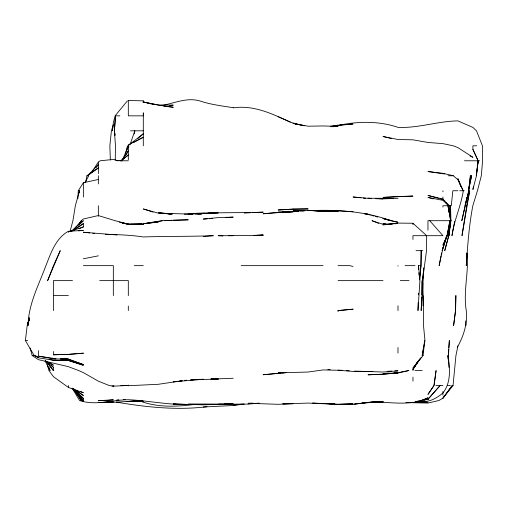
<?xml version="1.0" encoding="UTF-8"?>
<svg xmlns="http://www.w3.org/2000/svg" width="508" height="508" viewBox="0 0 508 508"><rect width="100%" height="100%" fill="white"/><g stroke="black" fill="none" stroke-linecap="round" stroke-linejoin="round"><path stroke-width="0.76" d="M422.98 305.867L423.031 295.618M392.468 224.003L383.007 224.86L397.986 223.095L412.966 223.253L426.676 235.693L426.536 250.673L422.472 280.638L423.24 272.752M115.252 159.995L115.475 145.802L114.389 130.816L115.519 115.837L119.844 115.837M421.894 294.831L422.123 280.638L422.002 295.618L421.157 310.598L421.805 297.193M457.327 347.301C463.607 336.105 467.652 323.583 466.274 310.598C463.055 291.414 468.979 272.288 467.093 253.041M418.135 302.717L417.976 310.598L419.919 280.638L418.509 265.652L420.287 265.652M422.637 283L422.351 295.618L423.793 268.021M466.903 253.041L466.261 265.652C467.627 245.605 469.049 225.489 472.834 205.727L477.437 190.748L481.311 175.762L482.6 160.782L482.422 145.802L476.485 130.816L472.897 127.419L457.911 120.885C437.725 121.177 418.338 128.333 397.986 127.362C379.006 120.86 358.273 121.253 338.811 125.279M77.864 198.628L78.276 190.748L83.369 182.74L98.349 179.483M418.325 294.831L418.421 293.249M114.389 130.816L115.03 135.312L114.376 130.816L115.519 115.837M448.31 353.968L448.685 349.237M448.805 347.663L449.358 340.563L448.456 355.543L448.983 367.373M338.125 310.598L338.061 311.341L338.061 310.598L353.041 309.181L338.061 310.598M423.399 271.177L423.704 268.021M405.873 402.571L427.952 403.06L438.931 400.488L442.932 398.177L453.047 385.509L455.936 355.543L457.911 345.923M423.088 355.543L424.739 340.563L422.18 355.543L423.088 355.543L412.966 368.065L420.129 358.673M466.852 197.485L461.816 220.707L468.782 190.748L470.414 175.762L471.576 175.762L468.567 190.748M450.177 224.65L448.926 235.693L450.926 220.707L450.526 205.727L450.602 218.345M450.355 223.076L450.533 221.501M35.782 355.962L38.424 357.638L34.227 355.543L25.4 340.563L27.178 325.584L29.204 319.589M448.793 234.944L450.494 220.707L448.799 235.693L444.735 250.673L448.704 235.693M468.655 189.998L470.414 175.762M79.191 192.996L79.489 190.748L78.276 190.748M434.067 384.759L436.086 370.529L434.073 385.509L427.952 394.418L433.959 385.509M477.215 166.027L478.142 160.782L472.897 149.339L472.897 145.802L476.764 145.802M28.721 321.837L28.048 325.584C28.391 304.171 38.678 285.236 45.904 265.652C50.876 253.111 55.778 238.138 68.389 231.28L83.369 230.372L78.638 230.867M28.988 320.338L29.254 318.84M440.944 255.918L439.147 265.652L442.932 248.209M441.223 254.419L441.496 252.921M85.827 181.756L86.938 175.762L98.349 167.907L88.76 174.841M422.18 355.543L424.974 340.563L423.494 325.584L423.564 310.598L422.764 283M473.475 186.449L472.897 189.503L476.453 175.762L478.142 160.782L472.897 149.339M446.449 236.43L442.15 250.673L447.046 235.693L449.904 220.707L447.192 235.693L442.932 245.123L447.046 235.693L450.939 220.707L447.967 205.727L449.009 212.471M454.679 221.456L451.961 235.693C454.057 220.237 460.959 206.115 463.315 190.748L457.911 179.73L453.333 175.762L442.932 173.317L427.952 171.52L444.449 173.971M29.286 317.341L27.521 325.584L29.242 318.84M468.636 189.249L471.576 175.762M134.182 133.814L134.849 130.816L130.15 144.304M125.508 154.038L127.476 145.802M465.068 205.727L468.782 190.748M70.123 231.197L72.923 220.707L75.349 205.727L79.489 190.748M29.127 318.84L27.311 325.584L29.28 319.589M126.994 150.292L128.314 145.802L128.854 145.802L128.314 151.047L128.314 159.798M442.932 247.993L447.046 235.693M122.853 159.353L128.314 145.802M113.938 385.509L113.335 386.867L113.335 386.156L112.02 385.832M84.912 182.588L88.773 175.762L86.938 175.762M412.966 370.529L412.966 369.418L417.436 362.153M125.501 155.588L128.314 151.047L121.253 160.782L128.314 154.978L120.834 160.782M92.951 170.51L98.349 161.976L100.146 160.782L113.335 159.448L118.135 160.782L116.078 160.623M412.966 369.418L418.941 360.172M79.127 223.964L81.248 220.707L83.369 218.986L98.349 215.557L115.195 220.707L128.314 224.117L143.294 224.555L133.833 224.568M418.09 361.353L412.966 369.1L421.151 357.48M79.775 223.317L81.521 220.707L72.587 230.632M452.222 385.509L442.932 398.177L452.222 385.509L453.047 385.509M95.929 167.697L98.349 164.592L87.478 175.762M127.413 100.857L115.1 115.837L113.335 122.765L112.306 130.816L113.335 124.746L111.398 130.816L109.861 145.802L110.344 159.995M78.93 225.031L83.369 220.707L71.266 231.331M137.947 138.474L143.294 133.769L128.937 144.964M128.314 385.14L127.819 385.509L113.335 386.156M72.949 230.74L83.369 223.615L83.369 226.924L79.089 228.797M72.295 230.911L83.369 223.615M133.763 142.469L143.294 137.249L128.314 144.856M424.078 399.872L427.952 399.428L427.952 397.866C409.397 407.245 387.883 400.92 368.021 402.38L383.007 402.088L368.021 402.469L354.616 403.949L383.007 401.345L368.021 402.45L353.041 404.393L338.061 404.324L308.096 403.098L282.861 403.86M421.227 400.488L427.952 397.866M69.888 231.445L83.369 226.924M206.972 406.718C176.886 410.445 146.12 407.194 116.332 402.101M162.027 105.461C174.511 103.2 186.709 97.244 199.625 100.857C210.452 104.546 221.92 105.95 233.185 107.664M399.542 372.364L408.864 370.529L397.986 373.018L383.007 373.456L389.312 373.126M248.171 403.835L249.669 403.536M83.369 258.769L98.349 255.841M334.315 125.94L332.816 126.219L338.061 125.197L353.041 123.996L340.424 125.184M335.813 125.666L338.061 125.247L330.568 126.238M119.323 222.11L128.314 224.085L122.32 223.044L128.314 224.085L143.294 223.742L161.842 220.707L188.239 219.824L173.26 220.199M143.294 223.742L158.28 222.009L143.294 223.78L162.166 220.878M417.582 401.168L427.952 399.32L440.119 385.509L427.952 399.275L424.078 399.783M243.675 404.101L233.185 405.505L203.225 407.016M186.741 380.2L184.499 380.479L185.992 380.282M177.756 381.286L173.26 381.832L203.225 379.247L196.914 379.565M179.254 381.102L182.251 380.74L158.28 384.296L128.314 385.724M424.047 399.872L427.952 399.428M286.017 372.656L263.15 374.739L280.499 373.151M282.073 372.98L285.229 372.643M192.97 404.641C175.203 406.87 156.972 407.416 139.941 401.041M241.859 404.127L233.185 404.997L244.227 404.139M106.426 400.488L113.335 399.821L98.349 400.672L106.426 400.488L106.026 400.488M259.207 403.098L248.171 404.12L218.205 404.184L221.361 404.108M394.83 223.787L397.199 223.571M319.132 211.074L323.075 211.049L308.096 210.325L263.15 213.779L278.13 212.338L293.116 211.88L287.591 212.096M123.584 399.663L125.159 399.536M169.316 105.435L173.26 105.137L158.28 104.966L143.294 101.994L143.294 102.66L143.281 100.857L128.314 100.508M203.225 236.468L213.36 235.693C190.03 236.595 166.649 236.15 143.294 236.963C132.582 235.337 121.793 234.74 110.966 234.512M244.227 213.093L250.533 212.712M225.304 217.659L233.185 217.106L218.205 217.602L203.225 219.075L207.169 218.834M282.073 372.605L278.13 372.859L308.096 372.034L323.075 369.938L338.061 370.256L353.041 371.411L372.751 371.469M209.531 218.688L212.687 218.497M211.106 379.133L233.185 378.25M164.497 220.707L171.799 220.281M331.749 126.759L338.061 126.409L323.075 125.952L308.096 126.2L293.116 123.361L301.352 125.203M228.765 235.693L263.15 235.261L256.051 235.464M397.199 223.539L383.007 224.295L372.008 220.707L378.606 223.374M394.043 372.878L397.986 372.669M254.102 235.464L263.15 235.014L253.689 235.439M193.764 379.73L190.608 379.889L218.205 379.006L211.106 379.063M98.349 402.647L113.335 401.892L100.717 402.45M364.871 402.603L362.502 402.723L365.658 402.584M225.304 404.12L203.225 404.851L173.26 403.943L188.239 404.559C168.091 404.959 148.361 400.634 128.314 399.72C112.078 399.802 95.415 405.994 79.572 400.488L72.098 388.112M252.901 212.611L263.15 212.147C238.169 213.15 213.163 211.982 188.239 214.401L192.97 214.16M311.252 210.585C338.118 209.48 365.582 211.468 391.052 220.707L383.007 218.491L390.474 220.707M130.683 224.288L141.719 223.844M387.737 371.246L391.681 371.094M394.83 370.967L397.986 370.84L383.007 372.015L354.616 371.1M338.061 404.355L353.041 403.758L338.061 404.324L323.075 403.523M278.13 212.458L286.017 212.154M393.255 198.507L383.007 198.876L375.907 198.59M252.901 403.111L248.171 403.288L278.13 404.298L293.116 403.708L282.861 403.816M233.185 107.861C253.492 104.819 272.434 113.76 290.259 122.25M197.701 214.128L201.644 214.014L195.339 214.116M280.499 212.128L278.13 212.192L298.634 211.334M282.073 212.09L289.96 211.874M53.403 354.775L68.389 354.387L83.369 353.174L68.389 354.387L53.403 354.775L53.403 351.504M224.511 404.025L233.185 403.809L218.205 404.33L188.239 404.178L218.205 404.127M204.8 213.169L188.239 213.5L218.205 212.89L207.956 213.1M184.296 214.116L188.239 214.033L158.28 213.169L143.294 208.953L153.035 212.09M100.717 402.514L113.335 402.311L142.507 400.545L126.74 401.472L143.294 401.244L141.034 401.085M417.697 401.231C428.015 402.863 435.045 399.491 442.932 392.989C451.326 382.492 449.942 367.983 447.821 355.543L448.164 359.486M397.986 198.336L368.021 198.272L353.041 196.99L360.928 197.841M128.314 115.837L143.561 115.837L143.294 112.814L143.294 145.802M130.518 130.816L143.294 130.816M119.913 160.782L128.314 160.782M464.464 160.782L479.546 160.782M448.145 175.762L453.333 175.762M457.911 190.748L452.85 190.748L451.282 205.727L442.932 205.727L442.932 207.105M459.708 190.748L464.172 190.748M442.932 220.707L427.952 220.707L427.952 230.162M443.37 220.707L450.939 220.707M233.185 235.693L218.205 235.693L222.936 235.966M426.676 235.693L412.966 235.693L412.966 239.478M426.904 235.693L442.932 235.693L429.755 220.707M416.027 250.673L422.745 250.673M83.369 265.652L113.335 265.652L113.335 295.618M134.258 265.652L143.294 265.652M241.154 265.652L323.075 265.652M338.061 265.652L349.682 265.652L353.041 266.459M405.079 265.652L415.049 265.652M72.498 280.638L53.403 280.638L53.403 295.618L68.389 295.618M99.72 280.638L128.314 280.638L128.314 295.618M338.061 280.638L383.007 280.638M400.26 280.638L409.01 280.638M25.4 340.563L27.686 340.563M30.061 348.056L32.188 355.543L35.128 355.543M414.947 370.529L422.212 370.529M120.879 385.509L128.314 385.509M435.883 385.509L442.932 385.509M447.472 385.509L450.418 385.509M375.907 198.698L383.007 198.774L375.907 198.533M323.075 210.566L338.061 210.871M312.826 403.117L334.118 403.93M304.94 210.661L293.116 210.414L295.478 210.553M211.106 378.974L218.205 379.139M415.334 402.012L427.952 402.304L420.065 402.076M167.742 214.027L171.685 214.128M415.334 401.936L418.49 402.025M328.6 403.6L334.118 403.803L331.749 403.625M55.772 358.68L38.424 356.152L53.403 358.858L68.389 359.188L83.369 364.585L68.389 359.169L61.29 358.902M116.256 160.534L122.104 160.782M327.806 403.612L334.118 403.898M105.448 234.245L109.391 234.436M327.806 369.551L330.175 369.678M338.061 210.858L353.041 211.734M338.061 370.103L342.481 370.357M312.826 403.104L323.075 403.701M300.209 210.839L304.152 211.074M346.189 370.58L349.237 370.789M117.024 234.975L83.369 232.232L89.675 232.937M172.472 214.09L158.28 212.693L170.891 214.078M138.767 401.091L143.294 401.542L140.995 401.091M363.29 198.101L365.658 198.355M163.798 106.204L166.16 106.464M167.742 106.642L173.26 107.258L158.28 105.093L143.294 101.994L153.035 104.331M92.831 233.293L94.405 233.47M386.753 224.269L383.007 223.609L386.004 224.25M113.335 386.251L109.201 385.509L98.349 381.178L83.369 372.631L78.626 370.529L68.389 366.668L38.424 359.67L32.188 355.543M391.224 220.866L397.986 222.256L383.007 218.491M49.663 359.404L53.403 360.229L68.389 360.464L83.369 365.271L68.389 360.445L53.403 360.229L38.424 357.81L35.674 355.924M304.349 125.819L293.116 123.152L278.13 116.707M120.821 222.587L127.565 224.206M391.243 138.513L383.007 136.487L397.986 139.516L412.966 139.814L427.952 142.456L442.932 143.631L453.168 145.802L457.911 147.599L472.897 157.296L470.04 155.956M368.021 214.44L370.269 215.049M371.767 215.456L374.015 216.059M375.514 216.465L377.762 217.075M438.436 198.317L427.952 195.434L442.932 199.085L449.275 205.727L449.301 212.033M439.934 198.73L442.182 199.346M433.191 198.895L427.952 197.409L442.932 200.355L448.647 205.727L450.025 218.345M298.355 124.676L293.116 123.152L295.967 124.155M47.219 364.534L48.92 370.529L53.403 376.657L68.389 387.42L83.369 392.798L80.518 391.414M45.231 360.966L53.403 365.201L48.844 362.261M74.251 389.42L83.369 395.503L76.587 390.506M45.288 360.934L53.403 367.303L53.403 370.529L45.733 360.94M73.196 388.734L83.369 398.405L83.369 400.488L73.336 388.963M51.225 365.163L53.403 367.303M73.584 388.734L83.369 398.405M443.967 200.673L442.932 199.549L442.932 196.996M445.516 202.355L448.621 205.727M73.616 389.103L83.369 400.488M72.911 388.633L81.934 400.488L83.369 401.187L82.029 400.488L76.181 392.373M48.755 364.287L53.403 370.529M74.727 390.722L81.28 400.488L74.867 390.722M45.11 360.991L50.133 370.529L48.825 366.96M462.712 190.036L457.911 178.695L460.75 186.493M448.545 207.302L448.405 205.727L448.5 207.302M448.837 210.458L448.983 212.033L448.812 209.671M448.304 361.067L448.507 363.43M465.753 320.853L466.014 325.584M418.509 265.652L418.7 269.596M418.852 272.752L418.967 275.114M143.281 100.857L143.294 102.546M442.932 190.748L442.932 191.846M442.932 391.471L442.932 395.148M412.966 223.253L412.966 224.739M412.966 377.107L412.966 381.152M397.986 265.652L397.986 266.135M397.986 305.759L397.986 310.598M397.986 347.535L397.986 353.124M128.314 100.857L128.314 115.252M128.314 306.07L128.314 310.598M98.349 162.604L98.349 173.66M98.349 175.762L98.349 183.915M98.349 205.727L98.349 216.287M83.369 182.74L83.369 197.047M68.389 231.28L68.389 232.372M68.389 385.509L68.389 387.42M53.403 295.834L53.403 310.598M38.424 350.66L38.424 355.543M421.183 250.673L421.03 265.652L419.621 279.851L420.922 265.652L421.183 250.673M455.879 295.618L455.593 310.598L453.6 325.584L455.473 310.598L455.879 295.618M478.142 160.782L476.288 175.762L478.18 160.782M466.731 205.727L461.988 235.693L469.69 190.748L466.731 205.727M53.403 265.754L47.631 280.638L60.255 250.673L53.403 265.754M397.986 372.853L383.007 374.225L368.021 374.809L383.007 374.205L397.986 372.853M118.853 400.018L116.484 400.221L118.853 400.044M293.116 209.106L278.13 209.982L293.116 209.131L308.096 208.909L293.116 209.106M383.007 401.599L368.021 402.469L383.007 401.599M397.986 196.539L383.007 197.402L412.966 196.075L397.986 196.539M338.061 211.614L323.075 211.411L308.096 210.325L323.075 211.411L338.061 211.614M371.177 198.374L368.021 198.272L371.177 198.399M55.772 358.75L53.403 358.667L55.772 358.75M68.389 359.169L60.503 358.908L68.389 359.188M324.656 403.46L323.075 403.403L324.656 403.473M368.021 214.166L364.871 213.868L368.021 214.166"/></g></svg>
